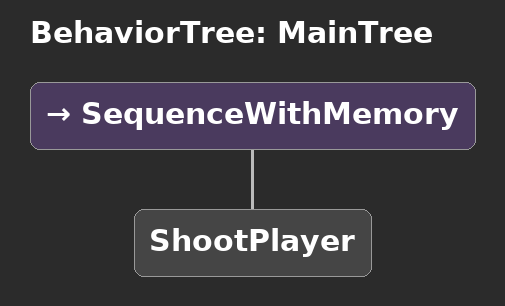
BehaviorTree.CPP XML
<root BTCPP_format="4" >
     <BehaviorTree ID="MainTree">
        <SequenceWithMemory>
          <ShootPlayer/>
        </SequenceWithMemory>
     </BehaviorTree>
 </root>
